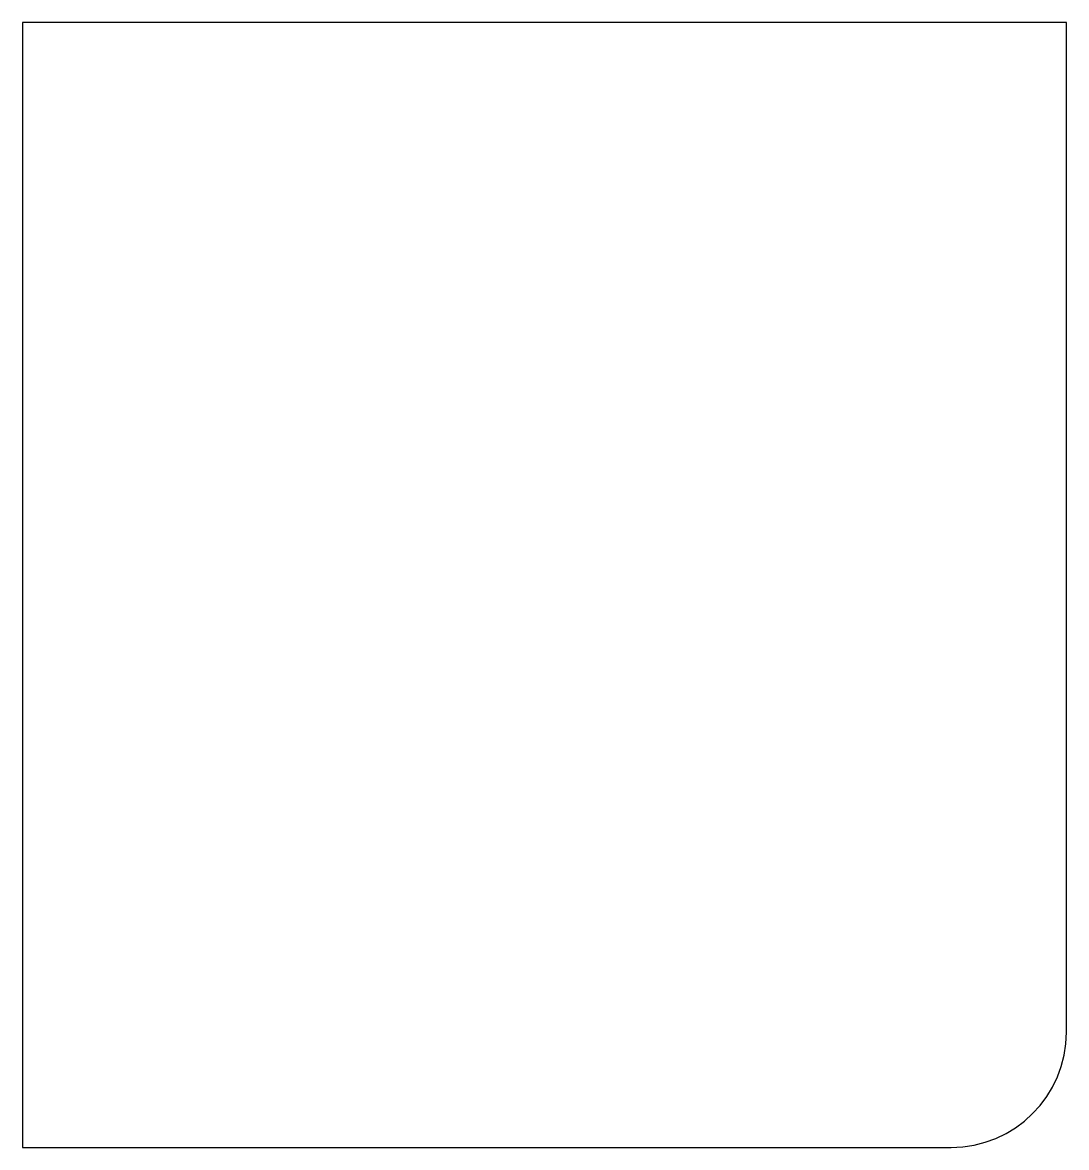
# Model space of a CAD drawing. Header units: millimetres. Extents: x 83.4 to 106, y 0 to 24.4.
import ezdxf

# ---------------------------------------------------------------- set-up
doc = ezdxf.new("R2010")
doc.units = ezdxf.units.MM

msp = doc.modelspace()

# ---------------------------------------------------------------- linework, layer by layer
at = {"color": 7, "linetype": 'Continuous', "lineweight": 25}
for p, q in [((106.006, 24.364), (83.406, 24.364)), ((83.406, 24.364), (83.406, 0.006)), ((106.006, 2.506), (106.006, 24.364)), ((83.406, 0.006), (103.506, 0.006))]:
    msp.add_line(p, q, dxfattribs=at)
msp.add_arc((103.503, 2.509), 2.503, 270.06, 359.94, dxfattribs=at)

doc.saveas('drawing.dxf')
